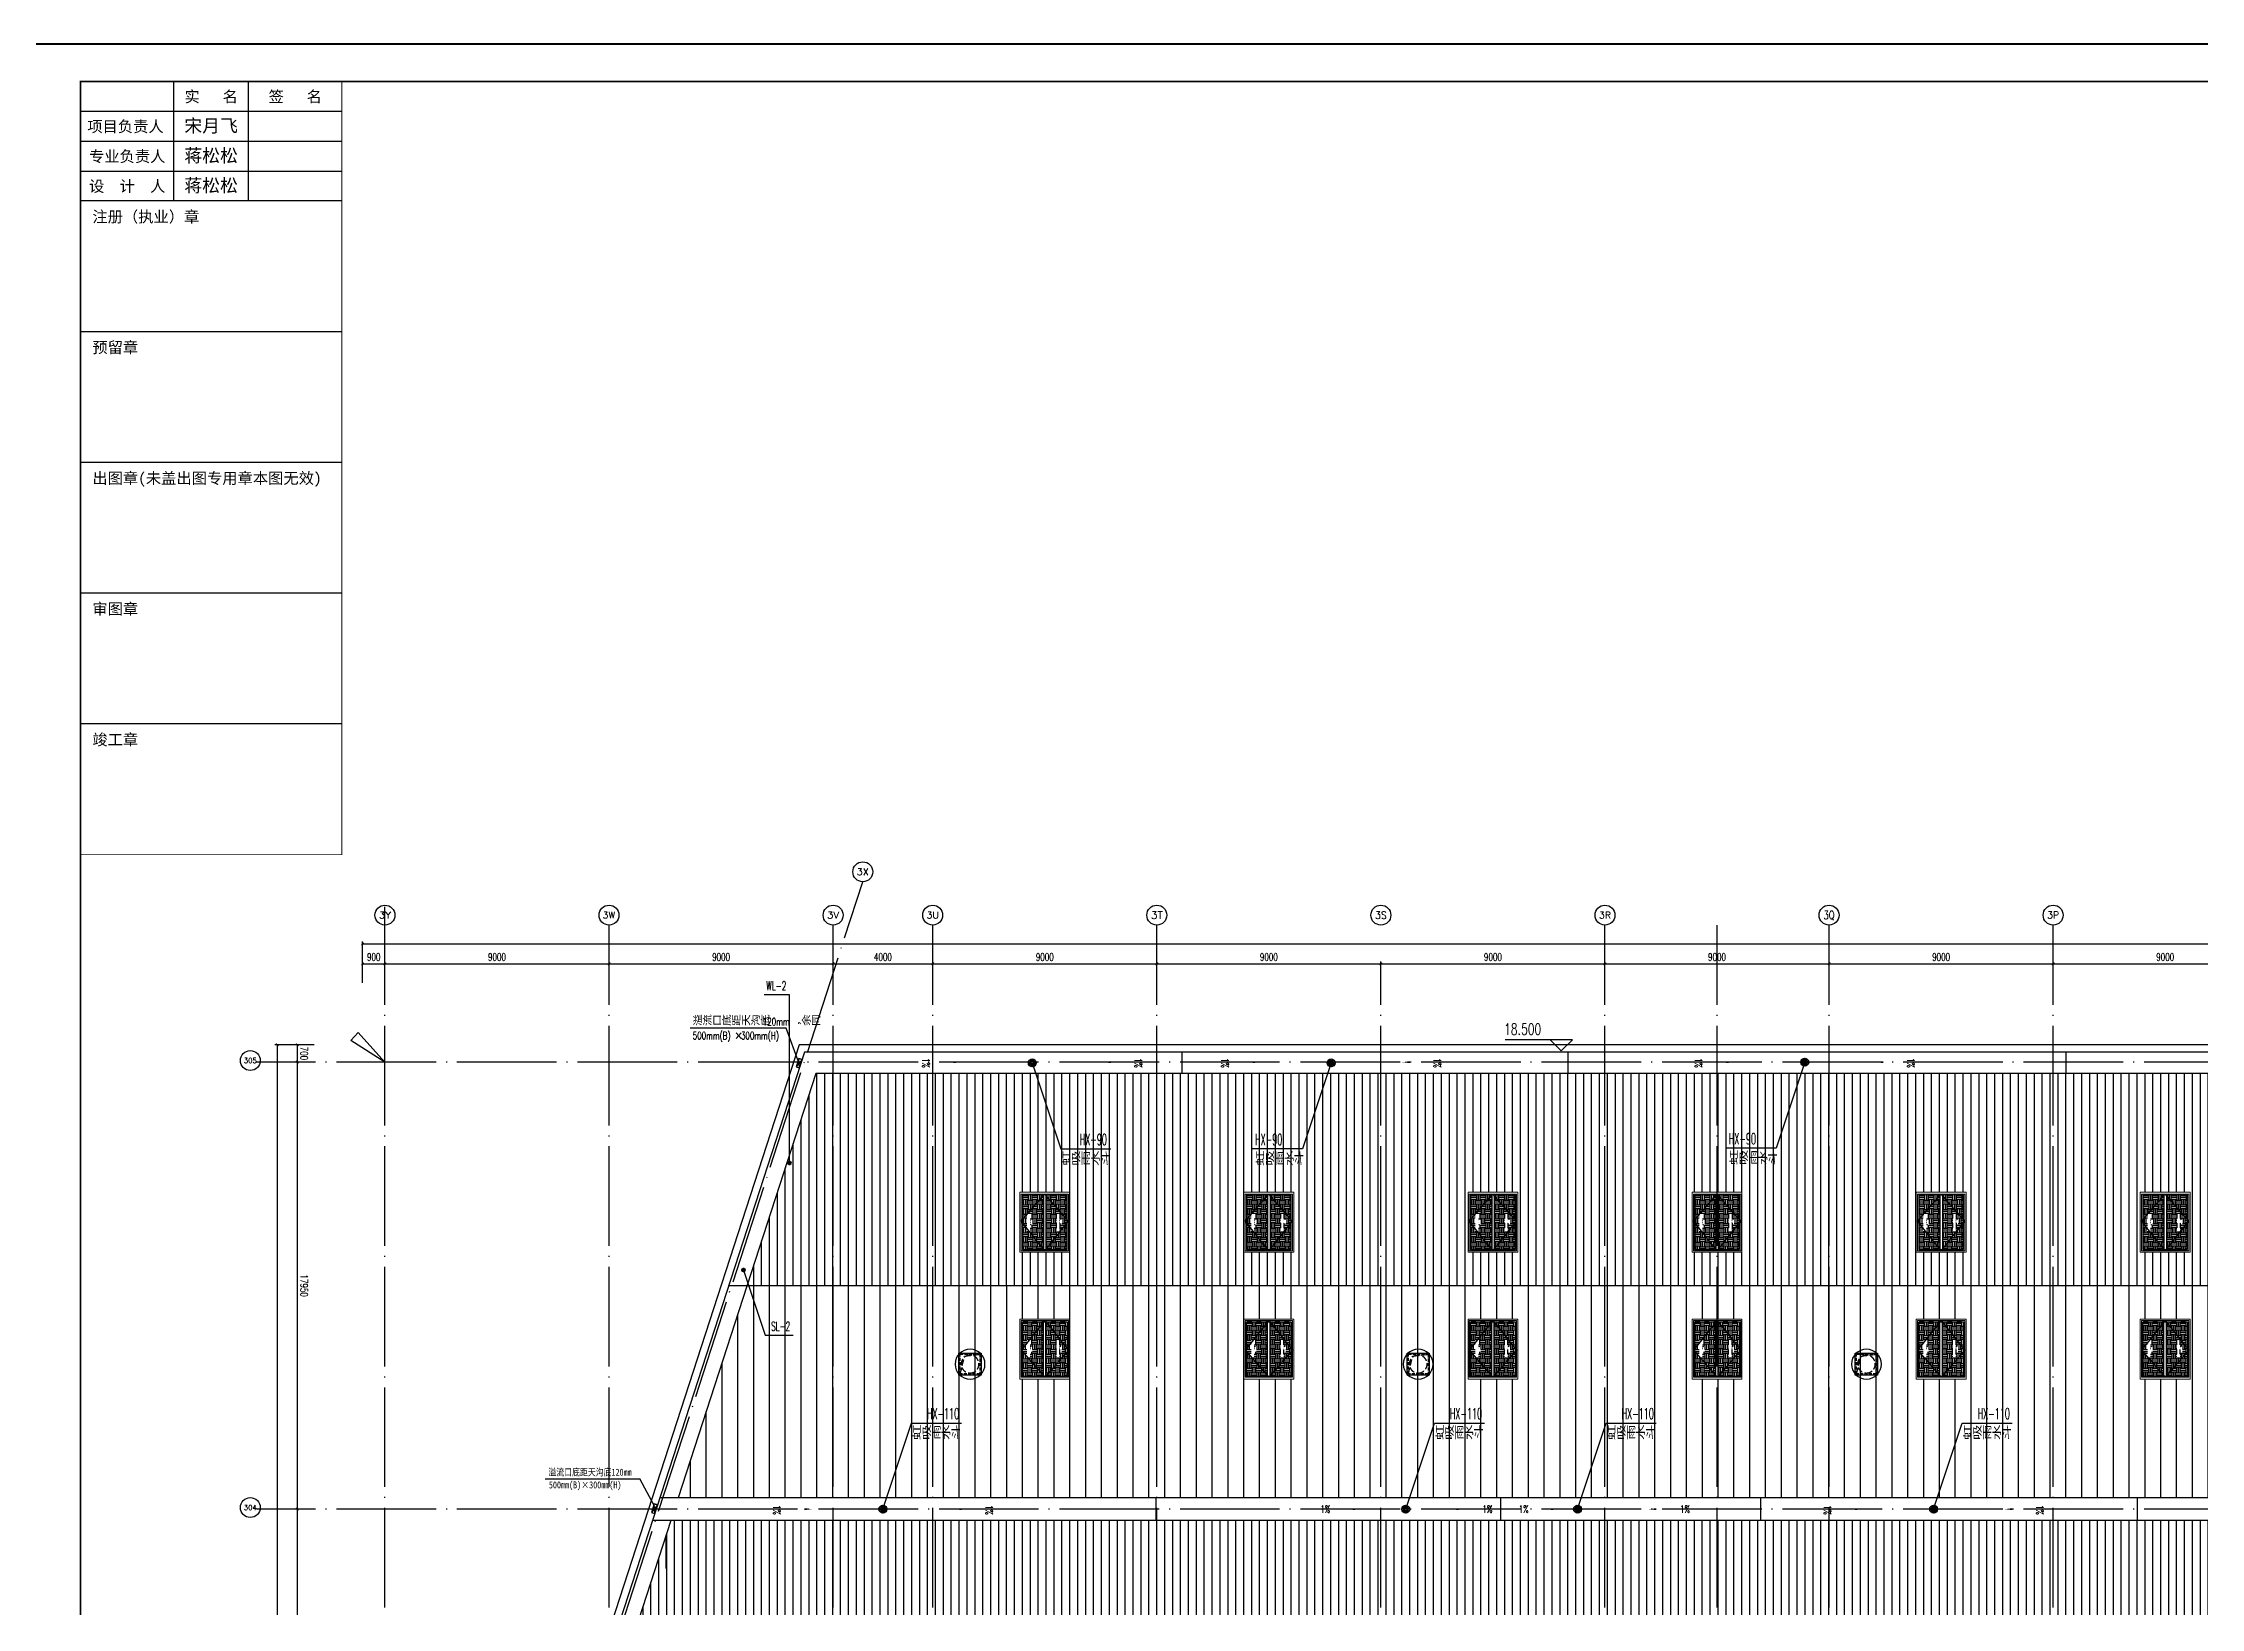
# Model space of a CAD drawing. Extents: x -452079 to 117456, y 3902 to 836955.
# Drawn here: x -103831 to -17172, y 598807 to 661640 of the extents above; entities that cross this region are included whole.
import ezdxf
from ezdxf.enums import TextEntityAlignment as Align

# ---------------------------------------------------------------- set-up
doc = ezdxf.new("R2010")
doc.units = 0
doc.header["$LTSCALE"] = 1000
doc.header["$MEASUREMENT"] = 0
for name, pattern in [('DASH', [0.35, 0.25, -0.1]), ('DOTE', [2.42, 2, -0.2, 0.02, -0.2]), ('HIDDEN', [9.525, 6.35, -3.175])]:
    doc.linetypes.add(name, pattern=pattern)
for name, color, linetype in [('0-cxFrame', 155, 'Continuous'), ('A-AXIS-D', 1, 'Continuous'), ('A-AXIS-DOTE', 14, 'DOTE'), ('A-AXIS-SYMB', 3, 'Continuous'), ('A-DRAIN', 142, 'Continuous'), ('A-HATCH-2', 251, 'Continuous'), ('A-LIN-V', 9, 'Continuous'), ('A-SFCE', 30, 'Continuous'), ('A-WINDOW', 140, 'Continuous'), ('AS-COLN', 6, 'Continuous'), ('AS-结构边线层', 200, 'Continuous'), ('DIM_污水', 2, 'Continuous'), ('DIM_雨水', 4, 'Continuous'), ('PUB_TEXT', 7, 'Continuous'), ('qianming', 155, 'Continuous'), ('SPACE', 7, 'Continuous'), ('SPACE_HATCH', 8, 'Continuous'), ('WALL', 2, 'Continuous'), ('参考线', 8, 'Continuous'), ('外框', 1, 'HIDDEN'), ('文本', 4, 'Continuous'), ('暖通', 7, 'Continuous'), ('虹吸溢流', 3, 'Continuous'), ('虹吸雨水斗', 6, 'Continuous'), ('虹吸雨水标注XT', 7, 'Continuous')]:
    doc.layers.add(name, color=color, linetype=linetype)
for name, color, linetype, lineweight in [('0-cxText', 131, 'Continuous', 25), ('LG-ZF污水', 2, 'Continuous', 60), ('LG-ZF雨水', 4, 'Continuous', 60), ('成型线', 3, 'Continuous', 18)]:
    doc.layers.add(name, color=color, linetype=linetype, lineweight=lineweight)
doc.layers.add('A-加建区域', color=47, linetype='Continuous', plot=False)
doc.styles.add('_TCH_AXIS', font='COMPLEX', dxfattribs={"bigfont": 'GBCBIG'})
doc.styles.add('_TCH_DIM', font='SIMPLEX', dxfattribs={"width": 0.75, "bigfont": '@1HZTXT'})
doc.styles.add('_TCH_DIM_T3', font='SIMPLEX', dxfattribs={"width": 0.705882, "bigfont": 'GBCBIG'})
doc.styles.add('_TCH_SPACE', font='SIMPLEX', dxfattribs={"height": 5, "bigfont": 'GBCBIG'})
doc.styles.add('_TWT_SERIAL', font='SIMPLEX', dxfattribs={"width": 0.8, "height": 3, "bigfont": 'HZTXT'})
doc.styles.add('A-DIM_T3', font='SIMPLEX', dxfattribs={"width": 0.705882, "bigfont": 'GBCBIG'})
doc.styles.add('cx_biaoti', font='')
doc.styles.add('cx_tuming', font='')
doc.styles.add('cx_tuqian1', font='')
doc.styles.add('ST', font='')
doc.styles.add('图框宋体', font='', dxfattribs={"width": 0.75})
doc.styles.add('黑体', font='', dxfattribs={"height": 12})
doc.styles.get('cx_biaoti').set_extended_font_data('SimSun')
doc.styles.get('cx_tuming').set_extended_font_data('SimHei')
doc.styles.get('cx_tuqian1').set_extended_font_data('SimSun')
doc.styles.get('ST').set_extended_font_data('SimHei')
doc.styles.get('图框宋体').set_extended_font_data('SimSun')
doc.styles.get('黑体').set_extended_font_data('SimHei')
doc.dimstyles.new('_TCH_ARCH&&100', dxfattribs={"dimtxt": 297.5, "dimasz": 100, "dimexe": 100, "dimexo": 100, "dimgap": 126.25, "dimtad": 1, "dimdec": 0, "dimzin": 0, "dimdsep": 46, "dimtxsty": '_TCH_DIM_T3', "dimblk": 'ARCHTICK', "dimcen": 0.09, "dimclrt": 7, "dimazin": 2, "dimtfac": 1, "dimtdec": 0, "dimtix": 1, "dimtmove": 2, "dimatfit": 3, "dimfxl": 0, "dimtolj": 1, "dimtzin": 0, "dimarcsym": 0})
doc.dimstyles.new('A-DIM&&100', dxfattribs={"dimtxt": 297.5, "dimasz": 100, "dimexe": 100, "dimexo": 100, "dimgap": 126.25, "dimtad": 1, "dimdec": 0, "dimzin": 0, "dimdsep": 46, "dimtxsty": 'A-DIM_T3', "dimblk": 'ARCHTICK', "dimcen": 0.09, "dimclrt": 7, "dimazin": 2, "dimtfac": 1, "dimtdec": 0, "dimtix": 1, "dimtmove": 2, "dimatfit": 3, "dimfxl": 0, "dimtolj": 1, "dimtzin": 0, "dimarcsym": 0})
pattern_1 = [(90, (-181339.1, -540023.96), (-317.5, 0), [])]
pattern_2 = [(0, (0, 0), (187.5, 187.5), [187.5, -187.5]), (0, (0, 70.31), (187.5, 187.5), [187.5, -187.5]), (0, (0, 140.62), (187.5, 187.5), [187.5, -187.5]), (90, (23.44, 164.06), (-187.5, 187.5), [187.5, -187.5]), (90, (93.75, 164.06), (-187.5, 187.5), [187.5, -187.5]), (90, (164.06, 164.06), (-187.5, 187.5), [187.5, -187.5])]

# ---------------------------------------------------------------- blocks, each defined once
blk = doc.blocks.new('“奔腾”虹吸雨水斗')
at = {"layer": '虹吸雨水斗', "lineweight": 25}
for p, q in [((946944, 86685), (947028, 86658)), ((947028, 86641), (946944, 86614)), ((947032, 86673), (946946, 86692)), ((946946, 86607), (947032, 86625)), ((946982, 86753), (947040, 86688)), ((947040, 86611), (946982, 86546)), ((947052, 86699), (946987, 86758)), ((946987, 86541), (947052, 86600)), ((947048, 86793), (947066, 86707)), ((947066, 86592), (947048, 86506)), ((947082, 86711), (947055, 86795)), ((947055, 86504), (947082, 86587)), ((947125, 86795), (947098, 86711)), ((947098, 86587), (947125, 86504)), ((947114, 86707), (947132, 86793)), ((947132, 86506), (947114, 86592)), ((947194, 86758), (947128, 86699)), ((947128, 86600), (947194, 86541)), ((947140, 86688), (947199, 86753)), ((947199, 86546), (947140, 86611)), ((947234, 86692), (947148, 86673)), ((947148, 86625), (947234, 86607)), ((947152, 86658), (947236, 86685)), ((947236, 86614), (947152, 86641))]:
    blk.add_line(p, q, dxfattribs=at)
for radius in [150, 47.6]:
    blk.add_circle((947090, 86649), radius, dxfattribs=at)
for centre, start, end in [((947025, 86649), 291.63817, 68.36747), ((947034, 86682), 261.63817, 38.36747), ((947034, 86617), 321.63817, 98.36747), ((947057, 86706), 231.63817, 8.36747), ((947057, 86593), 351.63817, 128.36747), ((947090, 86715), 201.63817, 338.36747), ((947090, 86584), 21.63817, 158.36747), ((947123, 86706), 171.63817, 308.36747), ((947123, 86593), 51.63817, 188.36747), ((947147, 86682), 141.63817, 278.36747), ((947147, 86617), 81.63817, 218.36747), ((947155, 86649), 111.63817, 248.36747)]:
    blk.add_arc(centre, 8.82, start, end, dxfattribs=at)
blk = doc.blocks.new('44')
blk.add_wipeout([(277496, 745320), (279896, 745320), (279896, 747320), (277496, 747320)]).dxf.layer = '参考线'
at = {"layer": 'SPACE_HATCH'}
h = blk.add_hatch(dxfattribs=at)
h.set_pattern_fill('土壤', color=8, scale=50, style=0)
h.set_pattern_definition(pattern_2)
h.paths.add_polyline_path([(277596, 746370), (279796, 746370), (279796, 747220), (277596, 747220)])
h.paths.add_polyline_path([(278352, 746904), (279057, 746904), (279057, 747034), (278352, 747034)])
h.paths.add_polyline_path([(278591, 746811), (278817, 746811), (278817, 746895), (278591, 746895)])
h = blk.add_hatch(dxfattribs=at)
h.set_pattern_fill('土壤', color=8, scale=50, style=0)
h.set_pattern_definition(pattern_2)
h.paths.add_polyline_path([(277596, 746270), (279796, 746270), (279796, 745420), (277596, 745420)])
h.paths.add_polyline_path([(278352, 745724), (279057, 745724), (279057, 745854), (278352, 745854)])
h.paths.add_polyline_path([(278591, 745631), (278817, 745631), (278817, 745715), (278591, 745715)])
at = {"color": 8}
for p, q in [((277566, 746370), (279851, 746370)), ((277566, 746270), (279851, 746270))]:
    blk.add_line(p, q, dxfattribs=at)
at = {"layer": 'A-SFCE', "color": 8}
blk.add_lwpolyline([(277596, 747220), (279796, 747220), (279796, 745420), (277596, 745420)], close=True, dxfattribs=at)
at = {"layer": '外框', "color": 8}
for points in [[(279851, 746320), (278658, 747270), (277566, 746320)], [(279851, 746320), (278658, 745370), (277566, 746320)]]:
    blk.add_lwpolyline(points, dxfattribs=at)
at = {"layer": '成型线'}
blk.add_line((279896, 745320), (279896, 747320), dxfattribs=at)
blk.add_lwpolyline([(279896, 745320), (277496, 745320), (277496, 747320), (279896, 747320)], dxfattribs=at)
blk.add_lwpolyline([(279851, 745370), (279851, 747270), (277566, 747270), (277566, 745370)], close=True, dxfattribs=at)
at = {"layer": 'SPACE', "color": 8, "style": '_TCH_SPACE', "width": 0.705882}
for p in [(278792, 746863), (278792, 745683)]:
    blk.add_text('2', height=29.8, dxfattribs=at).set_placement(p)
blk = doc.blocks.new('eeee')
at = {"layer": 'A-LIN-V'}
blk.add_blockref('44', (16550, 81000), dxfattribs=at)
at = {"layer": 'A-LIN-V', "xscale": -0.9999999999999998}
blk.add_blockref('44', (579042, 81000), dxfattribs=at)
blk = doc.blocks.new('423432432222')
at = {"layer": 'A-WINDOW', "rotation": 90}
blk.add_blockref('eeee', (1193916, 416524), dxfattribs=at)
blk = doc.blocks.new('_ArchTick')
at = {"color": 0, "linetype": 'ByBlock', "const_width": 0.4}
blk.add_lwpolyline([(-0.5, -0.5), (0.5, 0.5)], dxfattribs=at)
blk = doc.blocks.new('*D225')
at = {"layer": 'A-AXIS-D', "color": 0, "lineweight": -2, "transparency": 16777216}
for p, q in [((2971, 81396), (2185, 81396)), ((2971, 80696), (2185, 80696)), ((2285, 81396), (2285, 80696))]:
    blk.add_line(p, q, dxfattribs=at)
at = {"layer": 'A-AXIS-D', "color": 0, "lineweight": -2, "transparency": 16777216, "xscale": 100, "yscale": 100, "zscale": 100}
for p, rotation in [((2285, 81396), 90), ((2285, 80696), 270)]:
    blk.add_blockref('_ArchTick', p, dxfattribs=dict(at, rotation=rotation))
at = {"layer": 'A-AXIS-D', "color": 7, "transparency": 16777216, "insert": (2560, 81046), "char_height": 297.5, "attachment_point": 5, "rotation": 270, "style": 'A-DIM_T3'}
blk.add_mtext('\\A1;700', dxfattribs=at)
blk = doc.blocks.new('*D226')
at = {"layer": 'A-AXIS-D', "color": 0, "lineweight": -2, "transparency": 16777216}
for p, q in [((2971, 80696), (2185, 80696)), ((2285, 80696), (2285, 62746)), ((2971, 62746), (2185, 62746))]:
    blk.add_line(p, q, dxfattribs=at)
at = {"layer": 'A-AXIS-D', "color": 0, "lineweight": -2, "transparency": 16777216, "xscale": 100, "yscale": 100, "zscale": 100}
for p, rotation in [((2285, 80696), 90), ((2285, 62746), 270)]:
    blk.add_blockref('_ArchTick', p, dxfattribs=dict(at, rotation=rotation))
at = {"layer": 'A-AXIS-D', "color": 7, "transparency": 16777216, "insert": (2560, 71721), "char_height": 297.5, "attachment_point": 5, "rotation": 270, "style": 'A-DIM_T3'}
blk.add_mtext('\\A1;17950', dxfattribs=at)
blk = doc.blocks.new('*D227')
at = {"layer": 'A-AXIS-D', "color": 0, "lineweight": -2, "transparency": 16777216}
for p, q in [((2971, 62746), (2185, 62746)), ((2285, 62746), (2285, 44796)), ((2971, 44796), (2185, 44796))]:
    blk.add_line(p, q, dxfattribs=at)
at = {"layer": 'A-AXIS-D', "color": 0, "lineweight": -2, "transparency": 16777216, "xscale": 100, "yscale": 100, "zscale": 100}
for p, rotation in [((2285, 62746), 90), ((2285, 44796), 270)]:
    blk.add_blockref('_ArchTick', p, dxfattribs=dict(at, rotation=rotation))
at = {"layer": 'A-AXIS-D', "color": 7, "transparency": 16777216, "insert": (2560, 53771), "char_height": 297.5, "attachment_point": 5, "rotation": 270, "style": 'A-DIM_T3'}
blk.add_mtext('\\A1;17950', dxfattribs=at)
blk = doc.blocks.new('*D233')
at = {"layer": 'A-AXIS-D', "color": 0, "lineweight": -2, "transparency": 16777216}
for p, q in [((2871, 81396), (1385, 81396)), ((1485, 81396), (1485, 8196)), ((2871, 8196), (1385, 8196))]:
    blk.add_line(p, q, dxfattribs=at)
at = {"layer": 'A-AXIS-D', "color": 0, "lineweight": -2, "transparency": 16777216, "xscale": 100, "yscale": 100, "zscale": 100}
for p, rotation in [((1485, 81396), 90), ((1485, 8196), 270)]:
    blk.add_blockref('_ArchTick', p, dxfattribs=dict(at, rotation=rotation))
at = {"layer": 'A-AXIS-D', "color": 7, "transparency": 16777216, "insert": (1760, 44796), "char_height": 297.5, "attachment_point": 5, "rotation": 270, "style": 'A-DIM_T3'}
blk.add_mtext('\\A1;73200', dxfattribs=at)
blk = doc.blocks.new('*D234')
at = {"layer": 'A-AXIS-D', "color": 0, "lineweight": -2, "transparency": 16777216}
for p, q in [((4907, 83886), (4907, 84744)), ((4907, 84644), (5807, 84644)), ((5807, 83886), (5807, 84744))]:
    blk.add_line(p, q, dxfattribs=at)
at = {"layer": 'A-AXIS-D', "color": 0, "lineweight": -2, "transparency": 16777216, "xscale": 100, "yscale": 100, "zscale": 100, "rotation": 180}
blk.add_blockref('_ArchTick', (4907, 84644), dxfattribs=at)
at = {"layer": 'A-AXIS-D', "color": 0, "lineweight": -2, "transparency": 16777216, "xscale": 100, "yscale": 100, "zscale": 100}
blk.add_blockref('_ArchTick', (5807, 84644), dxfattribs=at)
at = {"layer": 'A-AXIS-D', "color": 7, "transparency": 16777216, "insert": (5357, 84919), "char_height": 297.5, "attachment_point": 5, "style": '_TCH_DIM_T3'}
blk.add_mtext('\\A1;900', dxfattribs=at)
blk = doc.blocks.new('*D235')
at = {"layer": 'A-AXIS-D', "color": 0, "lineweight": -2, "transparency": 16777216}
for p, q in [((5807, 83886), (5807, 84744)), ((5807, 84644), (14807, 84644)), ((14807, 83886), (14807, 84744))]:
    blk.add_line(p, q, dxfattribs=at)
at = {"layer": 'A-AXIS-D', "color": 0, "lineweight": -2, "transparency": 16777216, "xscale": 100, "yscale": 100, "zscale": 100, "rotation": 180}
blk.add_blockref('_ArchTick', (5807, 84644), dxfattribs=at)
at = {"layer": 'A-AXIS-D', "color": 0, "lineweight": -2, "transparency": 16777216, "xscale": 100, "yscale": 100, "zscale": 100}
blk.add_blockref('_ArchTick', (14807, 84644), dxfattribs=at)
at = {"layer": 'A-AXIS-D', "color": 7, "transparency": 16777216, "insert": (10307, 84919), "char_height": 297.5, "attachment_point": 5, "style": '_TCH_DIM_T3'}
blk.add_mtext('\\A1;9000', dxfattribs=at)
blk = doc.blocks.new('*D236')
at = {"layer": 'A-AXIS-D', "color": 0, "lineweight": -2, "transparency": 16777216}
for p, q in [((14807, 83886), (14807, 84744)), ((14807, 84644), (23807, 84644)), ((23807, 83886), (23807, 84744))]:
    blk.add_line(p, q, dxfattribs=at)
at = {"layer": 'A-AXIS-D', "color": 0, "lineweight": -2, "transparency": 16777216, "xscale": 100, "yscale": 100, "zscale": 100, "rotation": 180}
blk.add_blockref('_ArchTick', (14807, 84644), dxfattribs=at)
at = {"layer": 'A-AXIS-D', "color": 0, "lineweight": -2, "transparency": 16777216, "xscale": 100, "yscale": 100, "zscale": 100}
blk.add_blockref('_ArchTick', (23807, 84644), dxfattribs=at)
at = {"layer": 'A-AXIS-D', "color": 7, "transparency": 16777216, "insert": (19307, 84919), "char_height": 297.5, "attachment_point": 5, "style": '_TCH_DIM_T3'}
blk.add_mtext('\\A1;9000', dxfattribs=at)
blk = doc.blocks.new('*D237')
at = {"layer": 'A-AXIS-D', "color": 0, "lineweight": -2, "transparency": 16777216}
for p, q in [((23807, 83886), (23807, 84744)), ((23807, 84644), (27807, 84644)), ((27807, 83886), (27807, 84744))]:
    blk.add_line(p, q, dxfattribs=at)
at = {"layer": 'A-AXIS-D', "color": 0, "lineweight": -2, "transparency": 16777216, "xscale": 100, "yscale": 100, "zscale": 100, "rotation": 180}
blk.add_blockref('_ArchTick', (23807, 84644), dxfattribs=at)
at = {"layer": 'A-AXIS-D', "color": 0, "lineweight": -2, "transparency": 16777216, "xscale": 100, "yscale": 100, "zscale": 100}
blk.add_blockref('_ArchTick', (27807, 84644), dxfattribs=at)
at = {"layer": 'A-AXIS-D', "color": 7, "transparency": 16777216, "insert": (25807, 84919), "char_height": 297.5, "attachment_point": 5, "style": '_TCH_DIM_T3'}
blk.add_mtext('\\A1;4000', dxfattribs=at)
blk = doc.blocks.new('*D199')
at = {"layer": 'A-AXIS-D', "color": 0, "lineweight": -2, "transparency": 16777216}
for p, q in [((27807, 83886), (27807, 84744)), ((27807, 84644), (36807, 84644)), ((36807, 83886), (36807, 84744))]:
    blk.add_line(p, q, dxfattribs=at)
at = {"layer": 'A-AXIS-D', "color": 0, "lineweight": -2, "transparency": 16777216, "xscale": 100, "yscale": 100, "zscale": 100, "rotation": 180}
blk.add_blockref('_ArchTick', (27807, 84644), dxfattribs=at)
at = {"layer": 'A-AXIS-D', "color": 0, "lineweight": -2, "transparency": 16777216, "xscale": 100, "yscale": 100, "zscale": 100}
blk.add_blockref('_ArchTick', (36807, 84644), dxfattribs=at)
at = {"layer": 'A-AXIS-D', "color": 7, "transparency": 16777216, "insert": (32307, 84919), "char_height": 297.5, "attachment_point": 5, "style": '_TCH_DIM_T3'}
blk.add_mtext('\\A1;9000', dxfattribs=at)
blk = doc.blocks.new('*D200')
at = {"layer": 'A-AXIS-D', "color": 0, "lineweight": -2, "transparency": 16777216}
for p, q in [((36807, 83886), (36807, 84744)), ((36807, 84644), (45807, 84644)), ((45807, 83886), (45807, 84744))]:
    blk.add_line(p, q, dxfattribs=at)
at = {"layer": 'A-AXIS-D', "color": 0, "lineweight": -2, "transparency": 16777216, "xscale": 100, "yscale": 100, "zscale": 100, "rotation": 180}
blk.add_blockref('_ArchTick', (36807, 84644), dxfattribs=at)
at = {"layer": 'A-AXIS-D', "color": 0, "lineweight": -2, "transparency": 16777216, "xscale": 100, "yscale": 100, "zscale": 100}
blk.add_blockref('_ArchTick', (45807, 84644), dxfattribs=at)
at = {"layer": 'A-AXIS-D', "color": 7, "transparency": 16777216, "insert": (41307, 84919), "char_height": 297.5, "attachment_point": 5, "style": '_TCH_DIM_T3'}
blk.add_mtext('\\A1;9000', dxfattribs=at)
blk = doc.blocks.new('*D201')
at = {"layer": 'A-AXIS-D', "color": 0, "lineweight": -2, "transparency": 16777216}
for p, q in [((45807, 83886), (45807, 84744)), ((45807, 84644), (54807, 84644)), ((54807, 83886), (54807, 84744))]:
    blk.add_line(p, q, dxfattribs=at)
at = {"layer": 'A-AXIS-D', "color": 0, "lineweight": -2, "transparency": 16777216, "xscale": 100, "yscale": 100, "zscale": 100, "rotation": 180}
blk.add_blockref('_ArchTick', (45807, 84644), dxfattribs=at)
at = {"layer": 'A-AXIS-D', "color": 0, "lineweight": -2, "transparency": 16777216, "xscale": 100, "yscale": 100, "zscale": 100}
blk.add_blockref('_ArchTick', (54807, 84644), dxfattribs=at)
at = {"layer": 'A-AXIS-D', "color": 7, "transparency": 16777216, "insert": (50307, 84919), "char_height": 297.5, "attachment_point": 5, "style": '_TCH_DIM_T3'}
blk.add_mtext('\\A1;9000', dxfattribs=at)
blk = doc.blocks.new('*D202')
at = {"layer": 'A-AXIS-D', "color": 0, "lineweight": -2, "transparency": 16777216}
for p, q in [((54807, 83886), (54807, 84744)), ((54807, 84644), (63807, 84644)), ((63807, 83886), (63807, 84744))]:
    blk.add_line(p, q, dxfattribs=at)
at = {"layer": 'A-AXIS-D', "color": 0, "lineweight": -2, "transparency": 16777216, "xscale": 100, "yscale": 100, "zscale": 100, "rotation": 180}
blk.add_blockref('_ArchTick', (54807, 84644), dxfattribs=at)
at = {"layer": 'A-AXIS-D', "color": 0, "lineweight": -2, "transparency": 16777216, "xscale": 100, "yscale": 100, "zscale": 100}
blk.add_blockref('_ArchTick', (63807, 84644), dxfattribs=at)
at = {"layer": 'A-AXIS-D', "color": 7, "transparency": 16777216, "insert": (59307, 84919), "char_height": 297.5, "attachment_point": 5, "style": '_TCH_DIM_T3'}
blk.add_mtext('\\A1;9000', dxfattribs=at)
blk = doc.blocks.new('*D203')
at = {"layer": 'A-AXIS-D', "color": 0, "lineweight": -2, "transparency": 16777216}
for p, q in [((63807, 83886), (63807, 84744)), ((63807, 84644), (72807, 84644)), ((72807, 83886), (72807, 84744))]:
    blk.add_line(p, q, dxfattribs=at)
at = {"layer": 'A-AXIS-D', "color": 0, "lineweight": -2, "transparency": 16777216, "xscale": 100, "yscale": 100, "zscale": 100, "rotation": 180}
blk.add_blockref('_ArchTick', (63807, 84644), dxfattribs=at)
at = {"layer": 'A-AXIS-D', "color": 0, "lineweight": -2, "transparency": 16777216, "xscale": 100, "yscale": 100, "zscale": 100}
blk.add_blockref('_ArchTick', (72807, 84644), dxfattribs=at)
at = {"layer": 'A-AXIS-D', "color": 7, "transparency": 16777216, "insert": (68307, 84919), "char_height": 297.5, "attachment_point": 5, "style": '_TCH_DIM_T3'}
blk.add_mtext('\\A1;9000', dxfattribs=at)
blk = doc.blocks.new('*D204')
at = {"layer": 'A-AXIS-D', "color": 0, "lineweight": -2, "transparency": 16777216}
for p, q in [((72807, 83886), (72807, 84744)), ((72807, 84644), (81807, 84644)), ((81807, 83886), (81807, 84744))]:
    blk.add_line(p, q, dxfattribs=at)
at = {"layer": 'A-AXIS-D', "color": 0, "lineweight": -2, "transparency": 16777216, "xscale": 100, "yscale": 100, "zscale": 100, "rotation": 180}
blk.add_blockref('_ArchTick', (72807, 84644), dxfattribs=at)
at = {"layer": 'A-AXIS-D', "color": 0, "lineweight": -2, "transparency": 16777216, "xscale": 100, "yscale": 100, "zscale": 100}
blk.add_blockref('_ArchTick', (81807, 84644), dxfattribs=at)
at = {"layer": 'A-AXIS-D', "color": 7, "transparency": 16777216, "insert": (77307, 84919), "char_height": 297.5, "attachment_point": 5, "style": '_TCH_DIM_T3'}
blk.add_mtext('\\A1;9000', dxfattribs=at)
blk = doc.blocks.new('*D218')
at = {"layer": 'A-AXIS-D', "color": 0, "lineweight": -2, "transparency": 16777216}
for p, q in [((4907, 83986), (4907, 85544)), ((4907, 85444), (190607, 85444)), ((190607, 83986), (190607, 85544))]:
    blk.add_line(p, q, dxfattribs=at)
at = {"layer": 'A-AXIS-D', "color": 0, "lineweight": -2, "transparency": 16777216, "xscale": 100, "yscale": 100, "zscale": 100, "rotation": 180}
blk.add_blockref('_ArchTick', (4907, 85444), dxfattribs=at)
at = {"layer": 'A-AXIS-D', "color": 0, "lineweight": -2, "transparency": 16777216, "xscale": 100, "yscale": 100, "zscale": 100}
blk.add_blockref('_ArchTick', (190607, 85444), dxfattribs=at)
at = {"layer": 'A-AXIS-D', "color": 7, "transparency": 16777216, "insert": (97757, 85719), "char_height": 297.5, "attachment_point": 5, "style": '_TCH_DIM_T3'}
blk.add_mtext('\\A1;185700', dxfattribs=at)
blk = doc.blocks.new('fengji')
at = {"color": 8, "extrusion": (0, 0, -1)}
for p, q in [((-445, 445), (445, 445)), ((-445, -445), (-445, 445)), ((445, 445), (445, -445)), ((445, -445), (-445, -445))]:
    blk.add_line(p, q, dxfattribs=at)
at = {"layer": 'A-HATCH-2', "color": 8}
for start, end in [(90, 270), (270, 90)]:
    blk.add_arc((0, 0), 600, start, end, dxfattribs=at)
at = {"layer": 'A-HATCH-2', "color": 8, "linetype": 'DASH'}
for start, end in [(90, 270), (270, 90)]:
    blk.add_arc((0, 0), 358, start, end, dxfattribs=at)
at = {"layer": 'AS-COLN', "color": 8, "ltscale": 0.5}
for p, q in [((-445, 445), (445, 445)), ((-445, -445), (-445, 445)), ((445, 445), (445, -445)), ((445, -445), (-445, -445))]:
    blk.add_line(p, q, dxfattribs=at)
at = {"layer": 'AS-COLN', "color": 8, "linetype": 'DASH', "ltscale": 0.5}
for p, q in [((-395, 395), (395, 395)), ((-395, -395), (-395, 395)), ((395, 395), (395, -395)), ((395, -395), (-395, -395))]:
    blk.add_line(p, q, dxfattribs=at)
at = {"layer": 'AS-结构边线层', "color": 8, "linetype": 'DASH'}
for p, q in [((395, 395), (225, -315)), ((225, -315), (-395, -395))]:
    blk.add_line(p, q, dxfattribs=at)
blk = doc.blocks.new('w4234233')
at = {"layer": 'A-AXIS-SYMB'}
for points in [[(355546, 826830, 0, 0, 0), (355546, 825680, 0, 80, 0), (355546, 825980, 0, 0, 0)], [(355546, 818810, 0, 0, 0), (355546, 819960, 0, 80, 0), (355546, 819660, 0, 0, 0)]]:
    blk.add_lwpolyline(points, format="xyseb", dxfattribs=at)
at = {"layer": 'PUB_TEXT', "style": '_TCH_DIM', "width": 0.705882}
for p in [(355376, 826935), (355376, 818407)]:
    blk.add_text('1%%%', height=297.5, dxfattribs=at).set_placement(p)
blk = doc.blocks.new('溢流口')
at = {"layer": '虹吸雨水标注XT'}
for p, q in [((-250, 98), (250, -98)), ((250, 98), (-250, -98)), ((250, -98), (250, 98))]:
    blk.add_line(p, q, dxfattribs=at)
blk.add_lwpolyline([(-250, 98), (250, 98), (250, -98), (-250, -98)], close=True, dxfattribs=at)
blk = doc.blocks.new('zjcx_lan_xinxi(Dragon)')
for p, q in [((7000, -3200), (0, -3200)), ((7000, -6700), (0, -6700)), ((7000, -10200), (0, -10200)), ((7000, -13700), (0, -13700)), ((7000, -17200), (0, -17200))]:
    blk.add_line(p, q)
at = {"const_width": 25}
blk.add_lwpolyline([(0, -20700), (7000, -20700), (7000, 0), (0, 0)], close=True, dxfattribs=at)
for points in [[(2500, -3200), (2500, 0)], [(4500, -3200), (4500, 0)], [(0, -800), (7000, -800)], [(0, -1600), (7000, -1600)], [(0, -2400), (7000, -2400)]]:
    blk.add_lwpolyline(points)
for points in [[(7000, -3200), (7000, 0)], [(0, -3200), (7000, -3200)], [(0, -20700), (7000, -20700), (7000, -3200)], [(0, -20700), (7000, -20700)]]:
    blk.add_lwpolyline(points, dxfattribs=at)
at = {"style": '图框宋体'}
for s, p in [('实   名', (3500, -400)), ('签   名', (5750, -400)), ('项目负责人', (1204, -1200)), ('专业负责人', (1250, -2000)), ('设  计  人', (1250, -2800))]:
    blk.add_text(s, height=300, dxfattribs=at).set_placement(p, align=Align.MIDDLE)
for s, p in [('注册（执业）章', (318, -3771)), ('预留章', (318, -7271)), ('出图章(未盖出图专用章本图无效)', (318, -10771)), ('审图章', (318, -14271)), ('竣工章', (318, -17771))]:
    blk.add_text(s, height=300, dxfattribs=at).set_placement(p)
blk = doc.blocks.new('T-信息(Dragon)')
at = {"layer": '0-cxFrame'}
blk.add_blockref('zjcx_lan_xinxi(Dragon)', (0, 0), dxfattribs=at)
at = {"layer": 'qianming', "color": 3, "style": 'cx_biaoti'}
for s, p in [('宋月飞', (3497, -1185)), ('蒋松松', (3497, -1985)), ('蒋松松', (3497, -2785))]:
    blk.add_text(s, height=350, dxfattribs=at).set_placement(p, align=Align.MIDDLE_CENTER)
blk = doc.blocks.new('TK22.A0+1 L(Dragon)')
at = {"layer": '0-cxFrame', "color": 7, "const_width": 0.5}
blk.add_lwpolyline([(0, 0), (-1485, 0), (-1485, 841), (0, 841)], close=True, dxfattribs=at)
at = {"layer": '0-cxFrame', "const_width": 0.5}
blk.add_lwpolyline([(-80, 10), (-1465, 10), (-1465, 831), (-80, 831)], close=True, dxfattribs=at)
at = {"layer": '0-cxFrame', "xscale": 0.01, "yscale": 0.01, "zscale": 0.01}
blk.add_blockref('T-信息(Dragon)', (-1465, 831), dxfattribs=at)
at = {"style": '黑体', "flags": 4}
blk.add_attdef('图幅', text='', height=3.3, dxfattribs=at).set_placement((-40, 3), align=Align.RIGHT)
at = {"layer": '0-cxText', "flags": 4}
for tag, height, style, p in [('建设单位', 3.5, 'cx_tuming', (-45, 240)), ('项目名称', 3.5, 'cx_tuming', (-45, 210)), ('子项名称', 3.5, 'cx_tuming', (-45, 180)), ('工程编号', 3.3, 'cx_tuqian1', (-35, 165)), ('图名1', 3.5, 'cx_tuming', (-45, 87)), ('图名2', 3.5, 'cx_tuming', (-45, 79)), ('图名3', 3.5, 'cx_tuming', (-45, 71)), ('出图日期', 3.3, 'cx_tuqian1', (-39, 60)), ('专业', 3.3, 'cx_tuqian1', (-55, 52)), ('图号', 3.3, 'cx_tuqian1', (-55, 44)), ('版次', 3.3, 'cx_tuqian1', (-20, 44))]:
    blk.add_attdef(tag, text='', height=height, dxfattribs=dict(at, style=style)).set_placement(p, align=Align.MIDDLE)
blk = doc.blocks.new('A$C46715D7E')
at = {"layer": 'A-HATCH-2'}
h = blk.add_hatch(dxfattribs=at)
h.set_pattern_fill('ANSI31', color=8, scale=200, angle=45)
h.set_pattern_definition(pattern_1)
h.paths.add_polyline_path([(23117.8, 80246), (20351.8, 71721), (185076.6, 71721), (190306.7, 71721), (190306.7, 80246)])
h = blk.add_hatch(dxfattribs=at)
h.set_pattern_fill('ANSI31', color=8, scale=400, angle=45)
h.set_pattern_definition([(90, (-181339.1, -540023.96), (-635, 0), [])])
h.paths.add_polyline_path([(20351.8, 71721), (17585.7, 63196), (190306.7, 63196), (190306.7, 71721)])
h = blk.add_hatch(dxfattribs=at)
h.set_pattern_fill('ANSI31', color=8, scale=200, angle=45)
h.set_pattern_definition(pattern_1)
h.paths.add_polyline_path([(17293.7, 62296), (14527.7, 53771), (52540.9, 53771), (185076.6, 53771), (190306.7, 53771), (190306.7, 62296)])
at = {"layer": 'A-AXIS-D'}
for centre in [(24999.8, 88340.5), (5806.7, 86600), (14806.7, 86600), (23806.7, 86600), (27806.7, 86600), (36806.7, 86600), (45806.7, 86600), (54806.7, 86600), (63806.7, 86600), (72806.7, 86600), (400, 80760.3), (400, 62810.3)]:
    blk.add_circle(centre, 400, dxfattribs=at)
at = {"layer": 'A-AXIS-DOTE', "color": 8, "ltscale": 2}
for p, q in [((5806.7, 716), (5806.7, 86931)), ((14806.7, 716), (14806.7, 86200)), ((23806.7, 716), (23806.7, 86200)), ((27806.7, 716), (27806.7, 86196)), ((36806.7, 716), (36806.7, 86196)), ((54806.7, 716), (54806.7, 86196)), ((63806.7, 716), (63806.7, 86196)), ((72806.7, 716), (72806.7, 86196)), ((45806.7, 716), (45806.7, 84643.8)), ((196620.9, 80696), (650.9, 80696)), ((196620.9, 62746), (650.9, 62746))]:
    blk.add_line(p, q, dxfattribs=at)
at = {"layer": 'A-AXIS-DOTE', "color": 8}
blk.add_line((17106.7, 60366), (17106.7, 61719.8), dxfattribs=at)
at = {"layer": 'A-AXIS-DOTE', "color": 8, "ltscale": 2}
blk.add_lwpolyline([(3355.8, 21233.2), (24999.8, 87940.5)], dxfattribs=at)
at = {"layer": 'A-AXIS-SYMB'}
for p, q in [((21922.9, 82067.2), (18062.9, 82067.2)), ((22442.9, 80648.2), (21922.9, 82067.2)), ((53500.9, 81596), (50794.7, 81596)), ((53050.9, 81146), (52600.9, 81596)), ((53050.9, 81146), (53500.9, 81596))]:
    blk.add_line(p, q, dxfattribs=at)
at = {"layer": 'A-AXIS-SYMB', "const_width": 40}
blk.add_lwpolyline([(22449.7, 80629.4, 1), (22436, 80667, 1)], format="xyb", close=True, dxfattribs=at)
at = {"layer": 'A-AXIS-SYMB'}
for points in [[(43820.9, 62746, 0, 0, 0), (44970.9, 62746, 0, 80, 0), (44670.9, 62746, 0, 0, 0)], [(49782.5, 62746, 0, 0, 0), (48632.5, 62746, 0, 80, 0), (48932.5, 62746, 0, 0, 0)], [(51790.9, 62746, 0, 0, 0), (52940.9, 62746, 0, 80, 0), (52640.9, 62746, 0, 0, 0)], [(57720.9, 62746, 0, 0, 0), (56570.9, 62746, 0, 80, 0), (56870.9, 62746, 0, 0, 0)]]:
    blk.add_lwpolyline(points, format="xyseb", dxfattribs=at)
at = {"layer": 'A-DRAIN'}
for p, q in [((37806.7, 81096), (37806.7, 80246)), ((53318.8, 81096), (53318.8, 80246)), ((73318.8, 81096), (73318.8, 80246)), ((36776.7, 62296), (36776.7, 63196)), ((50626.7, 62296), (50626.7, 63196)), ((61066.7, 62296), (61066.7, 63196)), ((76196.7, 62296), (76196.7, 63196))]:
    blk.add_line(p, q, dxfattribs=at)
at = {"layer": 'A-LIN-V'}
for points in [[(190306.7, 80246), (23117.8, 80246)], [(190306.7, 63196), (16849.8, 63196)], [(17293.7, 62296), (11761.6, 45246)], [(190306.7, 62296), (16557.8, 62296)]]:
    blk.add_lwpolyline(points, dxfattribs=at)
at = {"layer": 'A-SFCE'}
for points in [[(190606.7, 8196), (190606.7, 81396), (22439.6, 81396), (4906.7, 27359.3), (4906.7, 26346), (5506.7, 26346)], [(5206.7, 24546), (5206.7, 8496), (190306.7, 8496), (190306.7, 81096), (22657.7, 81096), (5206.7, 27311.9), (5206.7, 26646), (5506.7, 26646)], [(19615.8, 71721), (190306.7, 71721)]]:
    blk.add_lwpolyline(points, dxfattribs=at)
at = {"layer": 'A-加建区域', "rotation": 270}
for p in [(-791019.1, 436241.9), (-779009.1, 436241.9), (-759989.2, 436241.9), (-797009.1, 418291.9), (-754809.1, 418291.9)]:
    blk.add_blockref('w4234233', p, dxfattribs=at)
at = {"layer": '暖通', "rotation": 180}
for p in [(29306.7, 68571), (47306.7, 68571), (65306.7, 68571)]:
    blk.add_blockref('fengji', p, dxfattribs=at)
at = {"layer": '虹吸溢流', "ltscale": 200, "xscale": -0.7075471698100007, "yscale": 0.7075471698100007, "zscale": 0.70754716981, "rotation": 252.7177529666551}
for p in [(22440.8, 80651.2), (16637.9, 62766.5)]:
    blk.add_blockref('溢流口', p, dxfattribs=at)
at = {"layer": 'PUB_TEXT', "style": '_TCH_AXIS'}
for s, height, p, p2 in [('3X', 276.42, (24756.2, 88202.2), (25243.3, 88202.2)), ('3Y', 270.86, (5561.7, 86464.6), (6051.8, 86464.6)), ('3W', 255.29, (14557.5, 86472.4), (15055.9, 86472.4)), ('3V', 276.42, (23563.2, 86461.8), (24050.2, 86461.8)), ('3U', 265.5, (27560.2, 86467.3), (28053.3, 86467.3)), ('3T', 294.28, (36568.5, 86452.9), (37044.9, 86452.9)), ('3S', 300.65, (45570.5, 86449.7), (46042.9, 86449.7)), ('3R', 276.42, (54563.2, 86461.8), (55050.2, 86461.8)), ('3P', 282.17, (72564.9, 86458.9), (73048.6, 86458.9)), ('305', 206.28, (139.7, 80657.2), (660.3, 80657.2)), ('304', 199.75, (138.4, 62710.5), (661.6, 62710.5))]:
    blk.add_text(s, height=height, dxfattribs=at).set_placement(p, p2, align=Align.FIT)
at = {"layer": 'PUB_TEXT', "style": '_TCH_AXIS', "width": 0.807692}
blk.add_text('3Q', height=333.94, dxfattribs=at).set_placement((63582, 86433), (64031.5, 86433), align=Align.FIT)
at = {"layer": 'PUB_TEXT', "style": '_TCH_DIM'}
for s, height, p in [('溢流口底距天沟底', 337.59, (18167.9, 82172.2)), ('，余同', 337.59, (22140.9, 82172.2)), ('×', 337.6, (19857.9, 81612.2))]:
    blk.add_text(s, height=height, dxfattribs=at).set_placement(p)
at = {"layer": 'PUB_TEXT', "style": '_TCH_DIM', "width": 0.705882}
for s, height, p in [('120mm', 297.5, (20980.9, 82172.2)), ('500mm(B)', 297.5, (18167.9, 81612.2)), ('300mm(H)', 297.5, (20103.6, 81612.2)), ('18.500', 446.25, (50759.7, 81796)), ('1%%%', 297.5, (43375.9, 62597.3)), ('1%%%', 297.5, (49887.5, 62597.3)), ('1%%%', 297.5, (51345.9, 62597.3)), ('1%%%', 297.5, (57825.9, 62597.3))]:
    blk.add_text(s, height=height, dxfattribs=at).set_placement(p)
at = {"layer": 'A-AXIS-D'}
for base, p1, p2, picture, middle in [((190606.7, 85443.8), (4906.7, 83885.8), (190606.7, 83885.8), '*D218', (97756.7, 85718.8)), ((5806.7, 84643.8), (4906.7, 83785.8), (5806.7, 83785.8), '*D234', (5356.7, 84918.8)), ((14806.7, 84643.8), (5806.7, 83785.8), (14806.7, 83785.8), '*D235', (10306.7, 84918.8)), ((23806.7, 84643.8), (14806.7, 83785.8), (23806.7, 83785.8), '*D236', (19306.7, 84918.8)), ((27806.7, 84643.8), (23806.7, 83785.8), (27806.7, 83785.8), '*D237', (25806.7, 84918.8)), ((36806.7, 84643.8), (27806.7, 83785.8), (36806.7, 83785.8), '*D199', (32306.7, 84918.8)), ((45806.7, 84643.8), (36806.7, 83785.8), (45806.7, 83785.8), '*D200', (41306.7, 84918.8)), ((54806.7, 84643.8), (45806.7, 83785.8), (54806.7, 83785.8), '*D201', (50306.7, 84918.8)), ((63806.7, 84643.8), (54806.7, 83785.8), (63806.7, 83785.8), '*D202', (59306.7, 84918.8)), ((72806.7, 84643.8), (63806.7, 83785.8), (72806.7, 83785.8), '*D203', (68306.7, 84918.8)), ((81806.7, 84643.8), (72806.7, 83785.8), (81806.7, 83785.8), '*D204', (77306.7, 84918.8))]:
    dim = blk.add_linear_dim(base=base, p1=p1, p2=p2, angle=0, dimstyle='_TCH_ARCH&&100', override={"dimgap": 0}, dxfattribs=at)
    dim.commit()
    dim.dimension.update_dxf_attribs({"geometry": picture, "text_midpoint": middle, "dimtype": 161})
for base, p1, p2, picture, middle in [((1485.1, 8196), (2971.5, 81396), (2971.5, 8196), '*D233', (1760.1, 44796)), ((2285.1, 80696), (3071.5, 81396), (3071.5, 80696), '*D225', (2560.1, 81046)), ((2285.1, 62746), (3071.5, 80696), (3071.5, 62746), '*D226', (2560.1, 71721)), ((2285.1, 44796), (3071.5, 62746), (3071.5, 44796), '*D227', (2560.1, 53771))]:
    dim = blk.add_linear_dim(base=base, p1=p1, p2=p2, angle=270, dimstyle='A-DIM&&100', override={"dimgap": 0}, dxfattribs=at)
    dim.commit()
    dim.dimension.update_dxf_attribs({"geometry": picture, "text_midpoint": middle, "dimtype": 161, "text_rotation": 270})
at = {"layer": 'A-WINDOW'}
for p in [(-334289.1, -642599), (-325289.1, -642599), (-316289.1, -642599), (-307289.1, -642599), (-298289.1, -642599), (-289289.1, -642599)]:
    blk.add_blockref('423432432222', p, dxfattribs=at)
at = {"layer": 'A-AXIS-DOTE', "color": 8, "ltscale": 2}
blk.add_line((59306.7, 716), (59306.7, 86196), dxfattribs=at)
at = {"layer": 'A-LIN-V'}
blk.add_lwpolyline([(190306.7, 80246), (23117.8, 80246), (17585.7, 63196)], dxfattribs=at)

msp = doc.modelspace()

# ---------------------------------------------------------------- block references
at = {"layer": 'WALL'}
msp.add_blockref('A$C46715D7E', (-95910.9, 540023.96), dxfattribs=at)

# ---------------------------------------------------------------- next in the draw order: linework, layer by layer
at = {"layer": 'DIM_污水'}
for p, q in [((-73854.18, 623426.73), (-74879.39, 623426.73)), ((-73854.18, 616670), (-73854.18, 623426.73))]:
    msp.add_line(p, q, dxfattribs=at)
at = {"layer": 'DIM_雨水'}
for p, q in [((-75700.39, 612370), (-74834.52, 609755.43)), ((-74834.52, 609755.43), (-73712.85, 609755.43))]:
    msp.add_line(p, q, dxfattribs=at)
at = {"layer": 'LG-ZF污水'}
for radius in [55, 40]:
    msp.add_circle((-73854.18, 616670), radius, dxfattribs=at)
at = {"layer": 'LG-ZF雨水'}
for radius in [60, 45]:
    msp.add_circle((-75700.39, 612370), radius, dxfattribs=at)
at = {"layer": 'WALL'}
msp.add_lwpolyline([(-90104.18, 620720), (-91470, 621590), (-91180, 621910), (-90104.18, 620720)], dxfattribs=at)
at = {"layer": '文本'}
for p, q in [((-64104.18, 620690.05), (-62956.93, 617233.2)), ((-52104.18, 620690.05), (-53251.44, 617233.2)), ((-33080.06, 620720), (-34227.31, 617263.15)), ((-62956.93, 617233.2), (-60947.94, 617233.2)), ((-53251.44, 617233.2), (-55260.43, 617233.2)), ((-34227.31, 617263.15), (-36236.3, 617263.15)), ((-70104.18, 602770), (-68956.93, 606226.85)), ((-68956.93, 606226.85), (-66947.94, 606226.85)), ((-49104.18, 602770), (-47956.93, 606226.85)), ((-47956.93, 606226.85), (-45947.94, 606226.85)), ((-42204.18, 602770), (-41056.93, 606226.85)), ((-41056.93, 606226.85), (-39047.94, 606226.85)), ((-27904.18, 602770), (-26756.93, 606226.85)), ((-26756.93, 606226.85), (-24747.94, 606226.85))]:
    msp.add_line(p, q, dxfattribs=at)
at = {"layer": '虹吸溢流', "ltscale": 200}
for p in [(-83664.64, 603989.18), (-79278.97, 602891.48)]:
    msp.add_line(p, (-79871.82, 603989.18), dxfattribs=at)

# ---------------------------------------------------------------- next in the draw order: block references
at = {"layer": '0-cxFrame', "xscale": 150, "yscale": 150, "zscale": 150}
msp.add_blockref('TK22.A0+1 L(Dragon)', (117418.94, 535452.12), dxfattribs=at)
at = {"layer": '文本', "xscale": 1.061320754715, "yscale": 1.061320754715, "zscale": 1.061320754715}
for p in [(-1069270.52, 528727.25), (-1057270.52, 528727.25), (-1038246.4, 528757.2), (-1075270.52, 510807.2), (-1054270.52, 510807.2), (-1047370.52, 510807.2), (-1033070.52, 510807.2)]:
    msp.add_blockref('“奔腾”虹吸雨水斗', p, dxfattribs=at)

# ---------------------------------------------------------------- next in the draw order: texts
at = {"layer": 'DIM_污水', "color": 7, "style": '_TWT_SERIAL', "width": 0.6}
msp.add_text('WL-2', height=360, dxfattribs=at).set_placement((-74789.39, 623606.73))
at = {"layer": 'DIM_雨水', "color": 7, "style": '_TWT_SERIAL', "width": 0.6}
msp.add_text('SL-2', height=360, dxfattribs=at).set_placement((-74594.85, 609935.43))
at = {"layer": '文本', "color": 7, "style": '_TCH_DIM'}
for s, height, width, p in [('虹吸雨水斗', 520.866, 0.75, (-62941.08, 616576.54)), ('HX-90', 446.25, 0.529412, (-62200.44, 617390.7)), ('虹吸雨水斗', 520.866, 0.75, (-55155.43, 616576.54)), ('HX-90', 446.25, 0.529412, (-55155.43, 617390.7)), ('虹吸雨水斗', 520.866, 0.75, (-36131.3, 616606.49)), ('HX-90', 446.25, 0.529412, (-36131.3, 617420.65)), ('HX-110', 446.25, 0.529412, (-68335.44, 606384.35)), ('HX-110', 446.25, 0.529412, (-47335.44, 606384.35)), ('HX-110', 446.25, 0.529412, (-40435.44, 606384.35)), ('HX-110', 446.25, 0.529412, (-26135.44, 606384.35)), ('虹吸雨水斗', 520.866, 0.75, (-68941.08, 605570.18)), ('虹吸雨水斗', 520.866, 0.75, (-47941.08, 605570.18)), ('虹吸雨水斗', 520.866, 0.75, (-41041.08, 605570.18)), ('虹吸雨水斗', 520.866, 0.75, (-26741.08, 605570.18))]:
    msp.add_text(s, height=height, dxfattribs=dict(at, width=width)).set_placement(p)
at = {"layer": '虹吸溢流', "ltscale": 200, "style": 'ST', "width": 0.8}
for s, p in [('溢流口底距天沟底120mm', (-81867.33, 604112.52)), ('500mm(B)×300mm(H)', (-82062.2, 603603.49))]:
    msp.add_text(s, height=283.0189, dxfattribs=at).set_placement(p, align=Align.CENTER)

doc.saveas('drawing.dxf')
